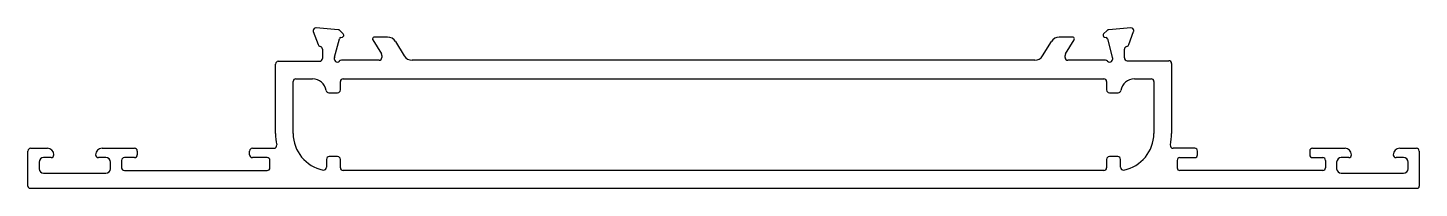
# Model space of a CAD drawing. Extents: x 845 to 995, y 467 to 485.
import ezdxf

# ---------------------------------------------------------------- set-up
doc = ezdxf.new("R2010")
doc.units = 0
doc.layers.get('0').update_dxf_attribs({"linetype": 'CONTINUOUS'})

msp = doc.modelspace()

# ---------------------------------------------------------------- linework, layer by layer
for p, q in [((878.25, 484.31), (875.88, 484.51)), ((963.7, 484.51), (961.33, 484.31)), ((875.57, 484.11), (876.09, 482.7)), ((877.87, 481.35), (878.4, 483.33)), ((878.8, 483.86), (878.43, 484.22)), ((878.54, 483.48), (878.71, 483.52)), ((881.99, 483.21), (882.91, 481.69)), ((883.58, 483.51), (882.16, 483.51)), ((884.44, 483.03), (885.38, 481.49)), ((954.2, 481.49), (955.15, 483.03)), ((957.42, 483.51), (956, 483.51)), ((956.67, 481.69), (957.6, 483.21)), ((961.15, 484.22), (960.78, 483.86)), ((960.87, 483.52), (961.04, 483.48)), ((961.18, 483.33), (961.71, 481.35)), ((963.49, 482.7), (964.01, 484.11)), ((876.56, 482.21), (876.56, 481.21)), ((882.96, 481.53), (882.96, 481.31)), ((956.62, 481.31), (956.62, 481.53)), ((963.02, 481.27), (963.02, 482.21)), ((871.5, 473.12), (871.5, 480.61)), ((871.8, 480.91), (876.26, 480.91)), ((877.86, 481.11), (877.86, 481.27)), ((882.66, 481.01), (878.6, 481.01)), ((953.35, 481.01), (886.23, 481.01)), ((960.98, 481.01), (956.92, 481.01)), ((961.72, 481.27), (961.72, 481.11)), ((963.32, 480.97), (967.8, 480.97)), ((968.1, 480.67), (968.1, 473.12)), ((844.8, 467.42), (844.8, 471.22)), ((845.1, 471.52), (846.9, 471.52)), ((852.8, 471.52), (856.3, 471.52)), ((856.6, 471.22), (856.6, 470.82)), ((868.7, 470.82), (868.7, 471.22)), ((869, 471.52), (871.33, 471.52)), ((970.6, 471.52), (968.26, 471.52)), ((970.9, 470.82), (970.9, 471.22)), ((983, 471.22), (983, 470.82)), ((983.3, 471.52), (986.8, 471.52)), ((992.7, 471.52), (994.5, 471.52)), ((994.8, 471.22), (994.8, 467.42)), ((846, 470.02), (846, 469.32)), ((847.3, 470.52), (846.5, 470.52)), ((853.2, 470.52), (852.4, 470.52)), ((853.7, 469.32), (853.7, 470.02)), ((854.9, 470.22), (854.9, 469.42)), ((856.3, 470.52), (855.2, 470.52)), ((870.6, 470.52), (869, 470.52)), ((870.9, 469.42), (870.9, 470.22)), ((968.7, 470.22), (968.7, 469.42)), ((969, 470.52), (970.6, 470.52)), ((983.3, 470.52), (984.4, 470.52)), ((984.7, 470.22), (984.7, 469.42)), ((985.9, 470.02), (985.9, 469.32)), ((987.2, 470.52), (986.4, 470.52)), ((993.1, 470.52), (992.3, 470.52)), ((993.6, 469.32), (993.6, 470.02)), ((846.5, 468.82), (853.2, 468.82)), ((855.2, 469.12), (870.6, 469.12)), ((984.4, 469.12), (969, 469.12)), ((986.4, 468.82), (993.1, 468.82)), ((845, 467.22), (994.6, 467.22))]:
    msp.add_line(p, q)
at = {"color": 0}
for p, q in [((873.4, 473.12), (873.4, 478.71)), ((873.7, 479.01), (875.49, 479.01)), ((878.49, 477.81), (878.49, 478.71)), ((878.79, 479.01), (960.8, 479.01)), ((961.1, 478.71), (961.1, 477.81)), ((964.1, 479.01), (965.9, 479.01)), ((966.2, 478.71), (966.2, 473.12)), ((877.26, 477.51), (878.19, 477.51)), ((961.4, 477.51), (962.33, 477.51)), ((876.99, 470.32), (876.99, 469.47)), ((878.19, 470.62), (877.29, 470.62)), ((878.49, 469.42), (878.49, 470.32)), ((961.1, 470.32), (961.1, 469.42)), ((962.3, 470.62), (961.4, 470.62)), ((962.6, 469.47), (962.6, 470.32)), ((960.8, 469.12), (878.79, 469.12))]:
    msp.add_line(p, q, dxfattribs=at)
for centre, radius, start, end in [((875.86, 484.21), 0.3, 90, 180), ((875.86, 484.21), 0.3, 85, 90), ((963.72, 484.21), 0.3, 90, 95), ((963.72, 484.21), 0.3, 0, 90), ((875.84, 484.21), 0.281, 179.336, 200.2803), ((878.22, 484.01), 0.3, 45, 85), ((878.59, 483.28), 0.2, 105, 165), ((878.66, 483.71), 0.2, 285, 345), ((878.66, 483.71), 0.2, 360, 45), ((878.66, 483.71), 0.2, 345, 0), ((882.16, 483.31), 0.2, 90, 180), ((882.16, 483.31), 0.2, 180, 211.3955), ((883.58, 482.51), 1, 31.3955, 90), ((956, 482.51), 1, 90, 148.6045), ((957.42, 483.31), 0.2, 0, 90), ((957.42, 483.31), 0.2, 328.6045, 360), ((960.92, 483.71), 0.2, 135, 180), ((960.92, 483.71), 0.2, 180, 195), ((960.92, 483.71), 0.2, 195, 255), ((960.99, 483.28), 0.2, 15, 75), ((961.36, 484.01), 0.3, 95, 135), ((963.74, 484.21), 0.281, 339.7197, 0.664), ((876.37, 482.8), 0.3, 200, 259.0957), ((876.26, 482.21), 0.3, 0, 79.0957), ((882.66, 481.53), 0.3, 0, 31.3955), ((956.92, 481.53), 0.3, 148.6045, 180), ((963.32, 482.21), 0.3, 100.9043, 180), ((963.21, 482.8), 0.3, 280.9043, 340), ((871.8, 480.61), 0.3, 90, 180), ((876.26, 481.21), 0.3, 270, 0), ((878.16, 481.27), 0.3, 165, 180), ((878.16, 481.11), 0.3, 180, 270), ((878.16, 481.11), 0.3, 270, 318.1897), ((878.6, 480.71), 0.3, 90, 138.1897), ((882.66, 481.31), 0.3, 270, 0), ((886.23, 482.01), 1, 211.3955, 270), ((953.35, 482.01), 1, 270, 328.6045), ((956.92, 481.31), 0.299, 179.9014, 270.0986), ((960.98, 480.71), 0.3, 41.8103, 90), ((961.42, 481.11), 0.3, 221.8103, 270), ((961.42, 481.11), 0.3, 270, 0), ((961.42, 481.27), 0.3, 0, 15), ((963.32, 481.27), 0.3, 180, 270), ((967.8, 480.67), 0.3, 0, 90), ((877.4, 473.12), 5.9, 180, 192.1034), ((962.2, 473.12), 5.9, 347.8966, 0), ((845.1, 471.22), 0.3, 90, 180), ((846.9, 470.82), 0.7, 0, 90), ((852.8, 470.82), 0.7, 90, 180), ((856.3, 471.22), 0.3, 0, 90), ((869, 471.22), 0.3, 90, 180), ((871.33, 471.82), 0.3, 270, 12.1034), ((968.26, 471.82), 0.3, 167.8966, 270), ((970.6, 471.22), 0.3, 0, 90), ((983.3, 471.22), 0.3, 90, 180), ((986.8, 470.82), 0.7, 0, 90), ((992.7, 470.82), 0.7, 90, 180), ((994.5, 471.22), 0.3, 0, 90), ((846.5, 470.02), 0.5, 90, 180), ((847.3, 470.82), 0.3, 270, 360), ((852.4, 470.82), 0.3, 180, 270), ((853.2, 470.02), 0.5, 360, 90), ((855.2, 470.22), 0.3, 90, 180), ((856.3, 470.82), 0.3, 270, 0), ((869, 470.82), 0.3, 180, 270), ((870.6, 470.22), 0.3, 0, 90), ((969, 470.22), 0.3, 90, 180), ((970.6, 470.82), 0.3, 270, 0), ((983.3, 470.82), 0.3, 180, 270), ((984.4, 470.22), 0.3, 0, 90), ((986.4, 470.02), 0.5, 90, 180), ((987.2, 470.82), 0.3, 270, 360), ((992.3, 470.82), 0.3, 180, 270), ((993.1, 470.02), 0.5, 0, 90), ((846.5, 469.32), 0.5, 180, 270), ((853.2, 469.32), 0.5, 270, 0), ((855.2, 469.42), 0.3, 180, 270), ((870.6, 469.42), 0.3, 270, 0), ((969, 469.42), 0.3, 180, 270), ((984.4, 469.42), 0.3, 270, 0), ((986.4, 469.32), 0.5, 180, 270), ((993.1, 469.32), 0.5, 270, 0), ((845, 467.42), 0.2, 180, 270), ((994.6, 467.42), 0.2, 270, 0)]:
    msp.add_arc(centre, radius, start, end)
for centre, radius, start, end in [((873.7, 478.71), 0.3, 90, 180), ((875.49, 477.51), 1.5, 9.5941, 90), ((878.79, 478.71), 0.3, 90, 180), ((960.8, 478.71), 0.3, 0, 90), ((964.1, 477.51), 1.5, 90, 170.4981), ((965.9, 478.71), 0.3, 0, 90), ((877.26, 477.81), 0.3, 189.5941, 270), ((878.19, 477.81), 0.3, 270, 0), ((961.4, 477.81), 0.3, 180, 270), ((962.33, 477.81), 0.3, 270, 350.4981), ((877.44, 473.13), 4.04, 180.2223, 258.4359), ((962.15, 473.13), 4.04, 281.5633, 359.7785), ((877.29, 470.32), 0.3, 90, 180), ((878.19, 470.32), 0.3, 0, 90), ((961.4, 470.32), 0.3, 90, 180), ((962.3, 470.32), 0.3, 0, 90), ((876.69, 469.47), 0.3, 258.4359, 0), ((878.79, 469.42), 0.3, 180, 270), ((960.8, 469.42), 0.3, 270, 0), ((962.9, 469.47), 0.3, 180, 281.5633)]:
    msp.add_arc(centre, radius, start, end, dxfattribs=at)

doc.saveas('drawing.dxf')
